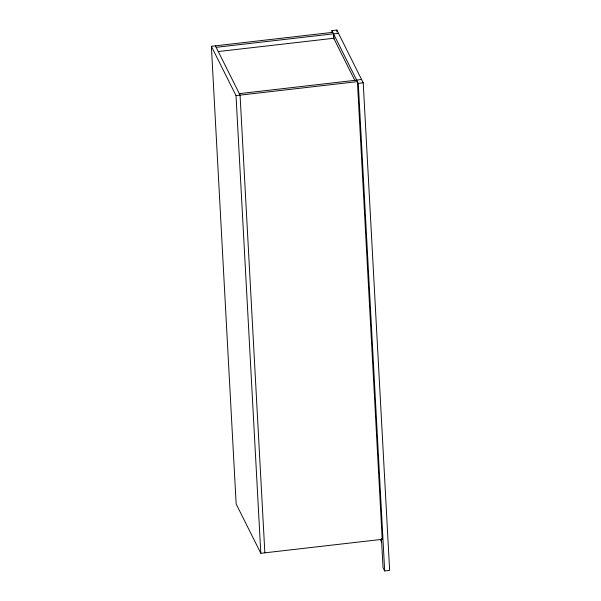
<?xml version="1.0" encoding="UTF-8"?>
<svg xmlns="http://www.w3.org/2000/svg" width="601" height="601" viewBox="0 0 601 601"><rect width="100%" height="100%" fill="white"/><g stroke="black" fill="none" stroke-linecap="round" stroke-linejoin="round"><path stroke-width="0.9" d="M332 32.492L331.902 30.621L336.845 30.05L363.222 82.788L389.628 570.379L384.685 570.95L383.04 567.667L381.47 538.594M211.372 46.3L236.02 95.589L357.415 81.631L382.206 539.33L260.811 553.288L236.155 503.999L211.372 46.3L332.766 32.341M216.157 47.314L333.502 33.821L333.758 38.502M338.491 33.333L333.547 33.904L333.818 38.99M218.261 51.551L333.743 38.276L354.845 80.466M356.633 80.068L361.584 79.505M239.326 93.643L356.678 80.151M331.902 30.621L358.279 83.359L363.222 82.788M215.413 45.834L240.069 95.123L264.853 552.822M380.403 539.706L381.665 542.222M358.279 83.359L384.685 570.95M336.845 30.05L336.951 31.928M236.02 95.589L260.811 553.288"/></g></svg>
